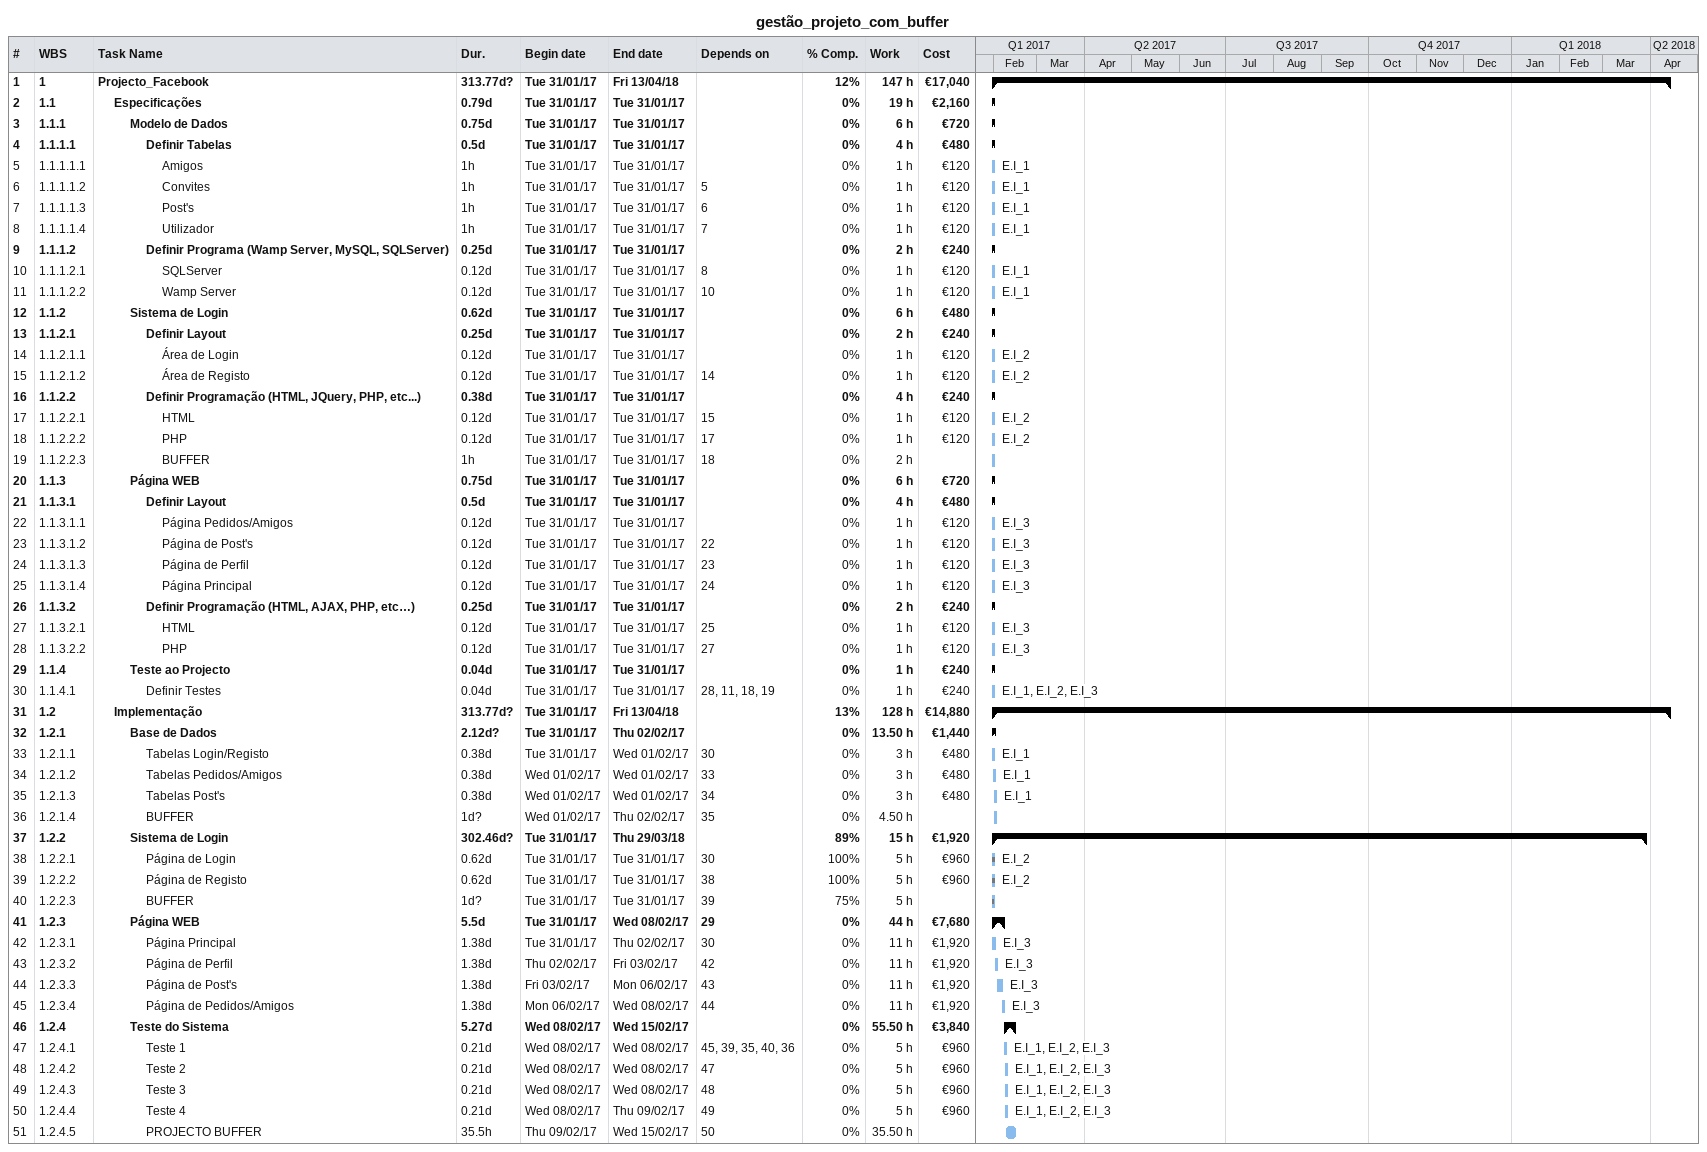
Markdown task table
gestão_projeto_com_buffer

| ID | WBS | Task | Duration | Start | Finish | Predecessors | Resources | % complete | Work (h) | Cost (€) |
|---|---|---|---|---|---|---|---|---|---|---|
| 1 | 1 | **Projecto_Facebook** | 313.77d? | 2017-01-31 | 2018-04-13 |  |  | 12 | 147 | 17040 |
| 2 | 1.1 | **Especificações** | 0.79d | 2017-01-31 | 2017-01-31 |  |  | 0 | 19 | 2160 |
| 3 | 1.1.1 | **Modelo de Dados** | 0.75d | 2017-01-31 | 2017-01-31 |  |  | 0 | 6 | 720 |
| 4 | 1.1.1.1 | **Definir Tabelas** | 0.5d | 2017-01-31 | 2017-01-31 |  |  | 0 | 4 | 480 |
| 5 | 1.1.1.1.1 | Amigos | 1h | 2017-01-31 | 2017-01-31 |  | E.I_1 | 0 | 1 | 120 |
| 6 | 1.1.1.1.2 | Convites | 1h | 2017-01-31 | 2017-01-31 | 5 | E.I_1 | 0 | 1 | 120 |
| 7 | 1.1.1.1.3 | Post's | 1h | 2017-01-31 | 2017-01-31 | 6 | E.I_1 | 0 | 1 | 120 |
| 8 | 1.1.1.1.4 | Utilizador | 1h | 2017-01-31 | 2017-01-31 | 7 | E.I_1 | 0 | 1 | 120 |
| 9 | 1.1.1.2 | **Definir Programa (Wamp Server, MySQL, SQLServer)** | 0.25d | 2017-01-31 | 2017-01-31 |  |  | 0 | 2 | 240 |
| 10 | 1.1.1.2.1 | SQLServer | 0.12d | 2017-01-31 | 2017-01-31 | 8 | E.I_1 | 0 | 1 | 120 |
| 11 | 1.1.1.2.2 | Wamp Server | 0.12d | 2017-01-31 | 2017-01-31 | 10 | E.I_1 | 0 | 1 | 120 |
| 12 | 1.1.2 | **Sistema de Login** | 0.62d | 2017-01-31 | 2017-01-31 |  |  | 0 | 6 | 480 |
| 13 | 1.1.2.1 | **Definir Layout** | 0.25d | 2017-01-31 | 2017-01-31 |  |  | 0 | 2 | 240 |
| 14 | 1.1.2.1.1 | Área de Login | 0.12d | 2017-01-31 | 2017-01-31 |  | E.I_2 | 0 | 1 | 120 |
| 15 | 1.1.2.1.2 | Área de Registo | 0.12d | 2017-01-31 | 2017-01-31 | 14 | E.I_2 | 0 | 1 | 120 |
| 16 | 1.1.2.2 | **Definir Programação (HTML, JQuery, PHP, etc...)** | 0.38d | 2017-01-31 | 2017-01-31 |  |  | 0 | 4 | 240 |
| 17 | 1.1.2.2.1 | HTML | 0.12d | 2017-01-31 | 2017-01-31 | 15 | E.I_2 | 0 | 1 | 120 |
| 18 | 1.1.2.2.2 | PHP | 0.12d | 2017-01-31 | 2017-01-31 | 17 | E.I_2 | 0 | 1 | 120 |
| 19 | 1.1.2.2.3 | BUFFER | 1h | 2017-01-31 | 2017-01-31 | 18 |  | 0 | 2 |  |
| 20 | 1.1.3 | **Página WEB** | 0.75d | 2017-01-31 | 2017-01-31 |  |  | 0 | 6 | 720 |
| 21 | 1.1.3.1 | **Definir Layout** | 0.5d | 2017-01-31 | 2017-01-31 |  |  | 0 | 4 | 480 |
| 22 | 1.1.3.1.1 | Página Pedidos/Amigos | 0.12d | 2017-01-31 | 2017-01-31 |  | E.I_3 | 0 | 1 | 120 |
| 23 | 1.1.3.1.2 | Página de Post's | 0.12d | 2017-01-31 | 2017-01-31 | 22 | E.I_3 | 0 | 1 | 120 |
| 24 | 1.1.3.1.3 | Página de Perfil | 0.12d | 2017-01-31 | 2017-01-31 | 23 | E.I_3 | 0 | 1 | 120 |
| 25 | 1.1.3.1.4 | Página Principal | 0.12d | 2017-01-31 | 2017-01-31 | 24 | E.I_3 | 0 | 1 | 120 |
| 26 | 1.1.3.2 | **Definir Programação (HTML, AJAX, PHP, etc…)** | 0.25d | 2017-01-31 | 2017-01-31 |  |  | 0 | 2 | 240 |
| 27 | 1.1.3.2.1 | HTML | 0.12d | 2017-01-31 | 2017-01-31 | 25 | E.I_3 | 0 | 1 | 120 |
| 28 | 1.1.3.2.2 | PHP | 0.12d | 2017-01-31 | 2017-01-31 | 27 | E.I_3 | 0 | 1 | 120 |
| 29 | 1.1.4 | **Teste ao Projecto** | 0.04d | 2017-01-31 | 2017-01-31 |  |  | 0 | 1 | 240 |
| 30 | 1.1.4.1 | Definir Testes | 0.04d | 2017-01-31 | 2017-01-31 | 28, 11, 18, 19 | E.I_1, E.I_2, E.I_3 | 0 | 1 | 240 |
| 31 | 1.2 | **Implementação** | 313.77d? | 2017-01-31 | 2018-04-13 |  |  | 13 | 128 | 14880 |
| 32 | 1.2.1 | **Base de Dados** | 2.12d? | 2017-01-31 | 2017-02-02 |  |  | 0 | 13.50 | 1440 |
| 33 | 1.2.1.1 | Tabelas Login/Registo | 0.38d | 2017-01-31 | 2017-02-01 | 30 | E.I_1 | 0 | 3 | 480 |
| 34 | 1.2.1.2 | Tabelas Pedidos/Amigos | 0.38d | 2017-02-01 | 2017-02-01 | 33 | E.I_1 | 0 | 3 | 480 |
| 35 | 1.2.1.3 | Tabelas Post's | 0.38d | 2017-02-01 | 2017-02-01 | 34 | E.I_1 | 0 | 3 | 480 |
| 36 | 1.2.1.4 | BUFFER | 1d? | 2017-02-01 | 2017-02-02 | 35 |  | 0 | 4.50 |  |
| 37 | 1.2.2 | **Sistema de Login** | 302.46d? | 2017-01-31 | 2018-03-29 |  |  | 89 | 15 | 1920 |
| 38 | 1.2.2.1 | Página de Login | 0.62d | 2017-01-31 | 2017-01-31 | 30 | E.I_2 | 100 | 5 | 960 |
| 39 | 1.2.2.2 | Página de Registo | 0.62d | 2017-01-31 | 2017-01-31 | 38 | E.I_2 | 100 | 5 | 960 |
| 40 | 1.2.2.3 | BUFFER | 1d? | 2017-01-31 | 2017-01-31 | 39 |  | 75 | 5 |  |
| 41 | 1.2.3 | **Página WEB** | 5.5d | 2017-01-31 | 2017-02-08 | 29 |  | 0 | 44 | 7680 |
| 42 | 1.2.3.1 | Página Principal | 1.38d | 2017-01-31 | 2017-02-02 | 30 | E.I_3 | 0 | 11 | 1920 |
| 43 | 1.2.3.2 | Página de Perfil | 1.38d | 2017-02-02 | 2017-02-03 | 42 | E.I_3 | 0 | 11 | 1920 |
| 44 | 1.2.3.3 | Página de Post's | 1.38d | 2017-02-03 | 2017-02-06 | 43 | E.I_3 | 0 | 11 | 1920 |
| 45 | 1.2.3.4 | Página de Pedidos/Amigos | 1.38d | 2017-02-06 | 2017-02-08 | 44 | E.I_3 | 0 | 11 | 1920 |
| 46 | 1.2.4 | **Teste do Sistema** | 5.27d | 2017-02-08 | 2017-02-15 |  |  | 0 | 55.50 | 3840 |
| 47 | 1.2.4.1 | Teste 1 | 0.21d | 2017-02-08 | 2017-02-08 | 45, 39, 35, 40, 36 | E.I_1, E.I_2, E.I_3 | 0 | 5 | 960 |
| 48 | 1.2.4.2 | Teste 2 | 0.21d | 2017-02-08 | 2017-02-08 | 47 | E.I_1, E.I_2, E.I_3 | 0 | 5 | 960 |
| 49 | 1.2.4.3 | Teste 3 | 0.21d | 2017-02-08 | 2017-02-08 | 48 | E.I_1, E.I_2, E.I_3 | 0 | 5 | 960 |
| 50 | 1.2.4.4 | Teste 4 | 0.21d | 2017-02-08 | 2017-02-09 | 49 | E.I_1, E.I_2, E.I_3 | 0 | 5 | 960 |
| 51 | 1.2.4.5 | PROJECTO BUFFER | 35.5h | 2017-02-09 | 2017-02-15 | 50 |  | 0 | 35.50 |  |
